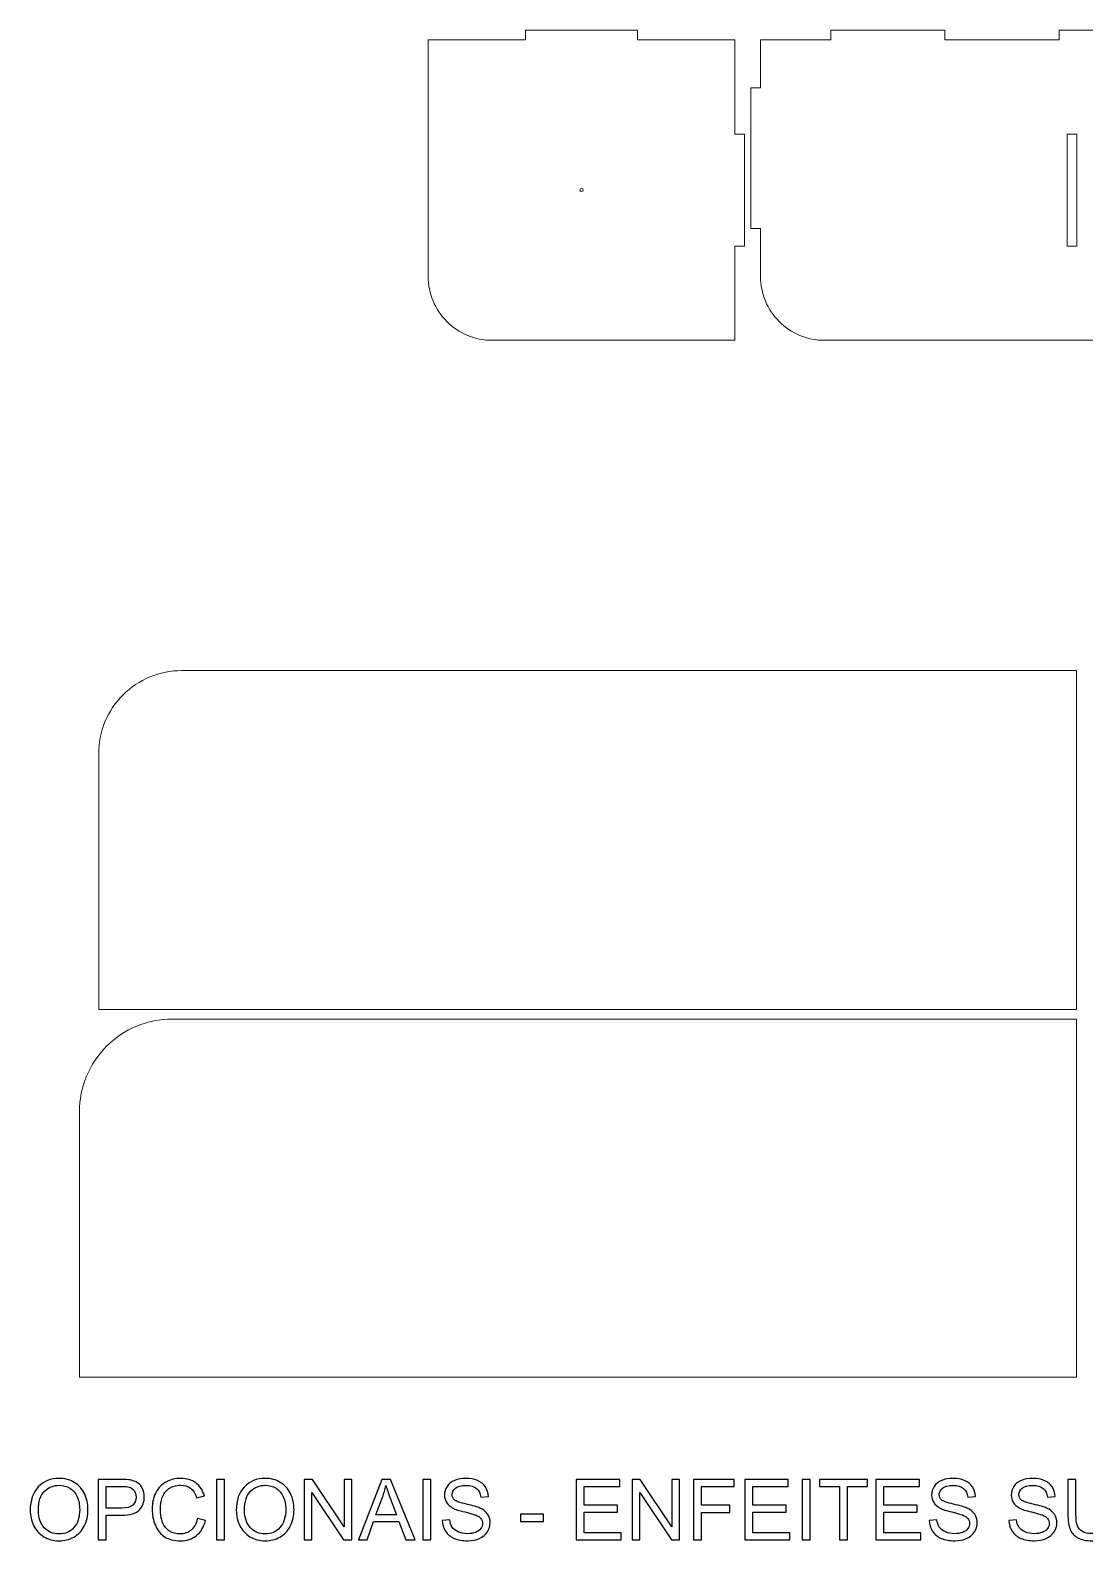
# Model space of a CAD drawing. Header units: centimetres. Extents: x -56 to 56, y -38 to 53.
# Drawn here: x -56.03 to -23.02, y -38.08 to 9.16 of the extents above; entities that cross this region are included whole.
import ezdxf

# ---------------------------------------------------------------- set-up
doc = ezdxf.new("R2010")
doc.units = ezdxf.units.CM
doc.header["$MEASUREMENT"] = 0
doc.layers.add('Camada 1', color=7, linetype='Continuous')

msp = doc.modelspace()

# ---------------------------------------------------------------- linework, layer by layer
at = {"layer": 'Camada 1', "color": 250, "lineweight": 20}
for points, knots in [([(-33.67088, 2.4141), (-33.67088, 2.4141), (-33.67088, 5.9141), (-33.67088, 5.9141), (-33.67088, 5.9141), (-33.67088, 5.9141), (-33.97088, 5.9141), (-33.97088, 5.9141), (-33.97088, 5.9141), (-33.97088, 5.9141), (-33.97088, 8.8641), (-33.97088, 8.8641), (-33.97088, 8.8641), (-33.97088, 8.8641), (-37.02088, 8.8641), (-37.02088, 8.8641), (-37.02088, 8.8641), (-37.02088, 8.8641), (-37.02088, 9.1641), (-37.02088, 9.1641), (-37.02088, 9.1641), (-37.02088, 9.1641), (-40.52088, 9.1641), (-40.52088, 9.1641), (-40.52088, 9.1641), (-40.52088, 9.1641), (-40.52088, 8.8641), (-40.52088, 8.8641), (-40.52088, 8.8641), (-40.52088, 8.8641), (-43.57088, 8.8641), (-43.57088, 8.8641), (-43.57088, 8.8641), (-43.57088, 8.8641), (-43.57088, 1.4641), (-43.57088, 1.4641), (-43.57088, 1.4641), (-43.57088, 0.93367), (-43.36017, 0.42496), (-42.98509, 0.04989), (-42.98509, 0.04989), (-42.61002, -0.32519), (-42.10131, -0.5359), (-41.57088, -0.5359), (-41.57088, -0.5359), (-41.57088, -0.5359), (-33.97088, -0.5359), (-33.97088, -0.5359), (-33.97088, -0.5359), (-33.97088, -0.5359), (-33.97088, 2.4141), (-33.97088, 2.4141), (-33.97088, 2.4141), (-33.97088, 2.4141), (-33.67088, 2.4141), (-33.67088, 2.4141)], [0, 0, 0, 0, 0.06666667, 0.06666667, 0.06666667, 0.06666667, 0.13333333, 0.13333333, 0.13333333, 0.13333333, 0.2, 0.2, 0.2, 0.2, 0.26666667, 0.26666667, 0.26666667, 0.26666667, 0.33333333, 0.33333333, 0.33333333, 0.33333333, 0.4, 0.4, 0.4, 0.4, 0.46666667, 0.46666667, 0.46666667, 0.46666667, 0.53333333, 0.53333333, 0.53333333, 0.53333333, 0.6, 0.6, 0.6, 0.6, 0.66666667, 0.66666667, 0.66666667, 0.66666667, 0.73333333, 0.73333333, 0.73333333, 0.73333333, 0.8, 0.8, 0.8, 0.8, 0.86666667, 0.86666667, 0.86666667, 0.86666667, 1, 1, 1, 1]), ([(-3.77088, 2.4141), (-3.77088, 2.4141), (-3.77088, 5.9141), (-3.77088, 5.9141), (-3.77088, 5.9141), (-3.77088, 5.9141), (-3.47088, 5.9141), (-3.47088, 5.9141), (-3.47088, 5.9141), (-3.47088, 5.9141), (-3.47088, 8.8641), (-3.47088, 8.8641), (-3.47088, 8.8641), (-3.47088, 8.8641), (-5.97088, 8.8641), (-5.97088, 8.8641), (-5.97088, 8.8641), (-5.97088, 8.8641), (-5.97088, 9.1641), (-5.97088, 9.1641), (-5.97088, 9.1641), (-5.97088, 9.1641), (-9.54231, 9.1641), (-9.54231, 9.1641), (-9.54231, 9.1641), (-9.54231, 9.1641), (-9.54231, 8.8641), (-9.54231, 8.8641), (-9.54231, 8.8641), (-9.54231, 8.8641), (-13.11374, 8.8641), (-13.11374, 8.8641), (-13.11374, 8.8641), (-13.11374, 8.8641), (-13.11374, 9.1641), (-13.11374, 9.1641), (-13.11374, 9.1641), (-13.11374, 9.1641), (-16.68517, 9.1641), (-16.68517, 9.1641), (-16.68517, 9.1641), (-16.68517, 9.1641), (-16.68517, 8.8641), (-16.68517, 8.8641), (-16.68517, 8.8641), (-16.68517, 8.8641), (-20.25659, 8.8641), (-20.25659, 8.8641), (-20.25659, 8.8641), (-20.25659, 8.8641), (-20.25659, 9.1641), (-20.25659, 9.1641), (-20.25659, 9.1641), (-20.25659, 9.1641), (-23.82802, 9.1641), (-23.82802, 9.1641), (-23.82802, 9.1641), (-23.82802, 9.1641), (-23.82802, 8.8641), (-23.82802, 8.8641), (-23.82802, 8.8641), (-23.82802, 8.8641), (-27.39945, 8.8641), (-27.39945, 8.8641), (-27.39945, 8.8641), (-27.39945, 8.8641), (-27.39945, 9.1641), (-27.39945, 9.1641), (-27.39945, 9.1641), (-27.39945, 9.1641), (-30.97088, 9.1641), (-30.97088, 9.1641), (-30.97088, 9.1641), (-30.97088, 9.1641), (-30.97088, 8.8641), (-30.97088, 8.8641), (-30.97088, 8.8641), (-30.97088, 8.8641), (-33.17088, 8.8641), (-33.17088, 8.8641), (-33.17088, 8.8641), (-33.17088, 8.8641), (-33.17088, 7.3641), (-33.17088, 7.3641), (-33.17088, 7.3641), (-33.17088, 7.3641), (-33.47088, 7.3641), (-33.47088, 7.3641), (-33.47088, 7.3641), (-33.47088, 7.3641), (-33.47088, 2.9641), (-33.47088, 2.9641), (-33.47088, 2.9641), (-33.47088, 2.9641), (-33.17088, 2.9641), (-33.17088, 2.9641), (-33.17088, 2.9641), (-33.17088, 2.9641), (-33.17088, 1.4641), (-33.17088, 1.4641), (-33.17088, 1.4641), (-33.17088, 0.93367), (-32.96017, 0.42496), (-32.58509, 0.04989), (-32.58509, 0.04989), (-32.21002, -0.32519), (-31.70131, -0.5359), (-31.17088, -0.5359), (-31.17088, -0.5359), (-31.17088, -0.5359), (-3.47088, -0.5359), (-3.47088, -0.5359), (-3.47088, -0.5359), (-3.47088, -0.5359), (-3.47088, 2.4141), (-3.47088, 2.4141), (-3.47088, 2.4141), (-3.47088, 2.4141), (-3.77088, 2.4141), (-3.77088, 2.4141)], [0, 0, 0, 0, 0.03225806, 0.03225806, 0.03225806, 0.03225806, 0.06451613, 0.06451613, 0.06451613, 0.06451613, 0.09677419, 0.09677419, 0.09677419, 0.09677419, 0.12903226, 0.12903226, 0.12903226, 0.12903226, 0.16129032, 0.16129032, 0.16129032, 0.16129032, 0.19354839, 0.19354839, 0.19354839, 0.19354839, 0.22580645, 0.22580645, 0.22580645, 0.22580645, 0.25806452, 0.25806452, 0.25806452, 0.25806452, 0.29032258, 0.29032258, 0.29032258, 0.29032258, 0.32258065, 0.32258065, 0.32258065, 0.32258065, 0.35483871, 0.35483871, 0.35483871, 0.35483871, 0.38709677, 0.38709677, 0.38709677, 0.38709677, 0.41935484, 0.41935484, 0.41935484, 0.41935484, 0.4516129, 0.4516129, 0.4516129, 0.4516129, 0.48387097, 0.48387097, 0.48387097, 0.48387097, 0.51612903, 0.51612903, 0.51612903, 0.51612903, 0.5483871, 0.5483871, 0.5483871, 0.5483871, 0.58064516, 0.58064516, 0.58064516, 0.58064516, 0.61290323, 0.61290323, 0.61290323, 0.61290323, 0.64516129, 0.64516129, 0.64516129, 0.64516129, 0.67741935, 0.67741935, 0.67741935, 0.67741935, 0.70967742, 0.70967742, 0.70967742, 0.70967742, 0.74193548, 0.74193548, 0.74193548, 0.74193548, 0.77419355, 0.77419355, 0.77419355, 0.77419355, 0.80645161, 0.80645161, 0.80645161, 0.80645161, 0.83870968, 0.83870968, 0.83870968, 0.83870968, 0.87096774, 0.87096774, 0.87096774, 0.87096774, 0.90322581, 0.90322581, 0.90322581, 0.90322581, 0.93548387, 0.93548387, 0.93548387, 0.93548387, 1, 1, 1, 1]), ([(-23.27088, 5.9141), (-23.27088, 5.9141), (-23.27088, 2.4141), (-23.27088, 2.4141), (-23.27088, 2.4141), (-23.27088, 2.4141), (-23.57088, 2.4141), (-23.57088, 2.4141), (-23.57088, 2.4141), (-23.57088, 2.4141), (-23.57088, 5.9141), (-23.57088, 5.9141), (-23.57088, 5.9141), (-23.57088, 5.9141), (-23.27088, 5.9141), (-23.27088, 5.9141)], [0, 0, 0, 0, 0.2, 0.2, 0.2, 0.2, 0.4, 0.4, 0.4, 0.4, 0.6, 0.6, 0.6, 0.6, 1, 1, 1, 1]), ([(-38.77088, 4.2141), (-38.74327, 4.2141), (-38.72088, 4.19171), (-38.72088, 4.1641), (-38.72088, 4.1641), (-38.72088, 4.13649), (-38.74327, 4.1141), (-38.77088, 4.1141), (-38.77088, 4.1141), (-38.79849, 4.1141), (-38.82088, 4.13649), (-38.82088, 4.1641), (-38.82088, 4.1641), (-38.82088, 4.19171), (-38.79849, 4.2141), (-38.77088, 4.2141)], [0, 0, 0, 0, 0.2, 0.2, 0.2, 0.2, 0.4, 0.4, 0.4, 0.4, 0.6, 0.6, 0.6, 0.6, 1, 1, 1, 1])]:
    msp.add_open_spline(points, degree=3, knots=knots, dxfattribs=at)
at = {"layer": 'Camada 1', "color": 30, "lineweight": 20}
for points in [[(-23.28288, -10.86523), (-23.28288, -10.86523), (-23.28288, -21.46523), (-23.28288, -21.46523), (-23.28288, -21.46523), (-23.28288, -21.46523), (-53.88288, -21.46523), (-53.88288, -21.46523), (-53.88288, -21.46523), (-53.88288, -21.46523), (-53.88288, -13.46523), (-53.88288, -13.46523), (-53.88288, -13.46523), (-53.88288, -12.77567), (-53.60895, -12.11435), (-53.12136, -11.62675), (-53.12136, -11.62675), (-52.63376, -11.13916), (-51.97244, -10.86523), (-51.28288, -10.86523), (-51.28288, -10.86523), (-51.28288, -10.86523), (-23.28288, -10.86523), (-23.28288, -10.86523)], [(-51.58288, -21.76523), (-51.58288, -21.76523), (-23.28288, -21.76523), (-23.28288, -21.76523), (-23.28288, -21.76523), (-23.28288, -21.76523), (-23.28288, -32.96523), (-23.28288, -32.96523), (-23.28288, -32.96523), (-23.28288, -32.96523), (-54.48288, -32.96523), (-54.48288, -32.96523), (-54.48288, -32.96523), (-54.48288, -32.96523), (-54.48288, -24.66523), (-54.48288, -24.66523), (-54.48288, -24.66523), (-54.48288, -23.8961), (-54.17735, -23.15848), (-53.63349, -22.61462), (-53.63349, -22.61462), (-53.08963, -22.07076), (-52.35201, -21.76523), (-51.58288, -21.76523)]]:
    msp.add_open_spline(points, degree=3, knots=[0, 0, 0, 0, 0.14285714, 0.14285714, 0.14285714, 0.14285714, 0.28571429, 0.28571429, 0.28571429, 0.28571429, 0.42857143, 0.42857143, 0.42857143, 0.42857143, 0.57142857, 0.57142857, 0.57142857, 0.57142857, 0.71428571, 0.71428571, 0.71428571, 0.71428571, 1, 1, 1, 1], dxfattribs=at)
at = {"layer": 'Camada 1', "color": 250}
for points, knots in [([(-56.02574, -37.13356), (-56.02574, -36.82053), (-55.94133, -36.5752), (-55.77294, -36.39802), (-55.77294, -36.39802), (-55.60455, -36.22084), (-55.38736, -36.13247), (-55.12093, -36.13247), (-55.12093, -36.13247), (-54.94639, -36.13247), (-54.78943, -36.17423), (-54.64918, -36.25733), (-54.64918, -36.25733), (-54.50937, -36.34042), (-54.40253, -36.45649), (-54.32911, -36.60554), (-54.32911, -36.60554), (-54.25569, -36.75414), (-54.21876, -36.92297), (-54.21876, -37.11158), (-54.21876, -37.11158), (-54.21876, -37.30283), (-54.25745, -37.47429), (-54.33483, -37.6251), (-54.33483, -37.6251), (-54.41221, -37.77634), (-54.52168, -37.89065), (-54.66325, -37.96803), (-54.66325, -37.96803), (-54.80526, -38.04585), (-54.95826, -38.08454), (-55.12225, -38.08454), (-55.12225, -38.08454), (-55.30031, -38.08454), (-55.45902, -38.04145), (-55.59927, -37.95572), (-55.59927, -37.95572), (-55.73908, -37.86998), (-55.84548, -37.75304), (-55.91758, -37.60443), (-55.91758, -37.60443), (-55.98969, -37.45627), (-56.02574, -37.29931), (-56.02574, -37.13356)], [0, 0, 0, 0, 0.08333333, 0.08333333, 0.08333333, 0.08333333, 0.16666667, 0.16666667, 0.16666667, 0.16666667, 0.25, 0.25, 0.25, 0.25, 0.33333333, 0.33333333, 0.33333333, 0.33333333, 0.41666667, 0.41666667, 0.41666667, 0.41666667, 0.5, 0.5, 0.5, 0.5, 0.58333333, 0.58333333, 0.58333333, 0.58333333, 0.66666667, 0.66666667, 0.66666667, 0.66666667, 0.75, 0.75, 0.75, 0.75, 0.83333333, 0.83333333, 0.83333333, 0.83333333, 1, 1, 1, 1]), ([(-55.76722, -37.13796), (-55.76722, -37.36526), (-55.70611, -37.5442), (-55.58389, -37.67478), (-55.58389, -37.67478), (-55.46166, -37.80535), (-55.30822, -37.87086), (-55.12357, -37.87086), (-55.12357, -37.87086), (-54.93539, -37.87086), (-54.78108, -37.80491), (-54.65929, -37.67302), (-54.65929, -37.67302), (-54.53795, -37.54112), (-54.47727, -37.35383), (-54.47727, -37.11114), (-54.47727, -37.11114), (-54.47727, -36.9577), (-54.50321, -36.8236), (-54.55509, -36.70929), (-54.55509, -36.70929), (-54.60697, -36.59498), (-54.68303, -36.50617), (-54.78283, -36.4433), (-54.78283, -36.4433), (-54.88308, -36.38043), (-54.99519, -36.34878), (-55.11961, -36.34878), (-55.11961, -36.34878), (-55.29635, -36.34878), (-55.44847, -36.40945), (-55.57597, -36.53079), (-55.57597, -36.53079), (-55.70347, -36.65214), (-55.76722, -36.85438), (-55.76722, -37.13796)], [0, 0, 0, 0, 0.1, 0.1, 0.1, 0.1, 0.2, 0.2, 0.2, 0.2, 0.3, 0.3, 0.3, 0.3, 0.4, 0.4, 0.4, 0.4, 0.5, 0.5, 0.5, 0.5, 0.6, 0.6, 0.6, 0.6, 0.7, 0.7, 0.7, 0.7, 0.8, 0.8, 0.8, 0.8, 1, 1, 1, 1]), ([(-53.89737, -38.05288), (-53.89737, -38.05288), (-53.89737, -36.16412), (-53.89737, -36.16412), (-53.89737, -36.16412), (-53.89737, -36.16412), (-53.18425, -36.16412), (-53.18425, -36.16412), (-53.18425, -36.16412), (-53.05895, -36.16412), (-52.9631, -36.17028), (-52.89671, -36.18215), (-52.89671, -36.18215), (-52.80395, -36.19754), (-52.72613, -36.22699), (-52.66326, -36.27008), (-52.66326, -36.27008), (-52.60039, -36.3136), (-52.54983, -36.37428), (-52.51158, -36.4521), (-52.51158, -36.4521), (-52.47333, -36.52992), (-52.45442, -36.61565), (-52.45442, -36.70929), (-52.45442, -36.70929), (-52.45442, -36.86933), (-52.50542, -37.00518), (-52.60786, -37.11598), (-52.60786, -37.11598), (-52.70986, -37.22721), (-52.89496, -37.2826), (-53.16227, -37.2826), (-53.16227, -37.2826), (-53.16227, -37.2826), (-53.64677, -37.2826), (-53.64677, -37.2826), (-53.64677, -37.2826), (-53.64677, -37.2826), (-53.64677, -38.05288), (-53.64677, -38.05288), (-53.64677, -38.05288), (-53.64677, -38.05288), (-53.89737, -38.05288), (-53.89737, -38.05288)], [0, 0, 0, 0, 0.08333333, 0.08333333, 0.08333333, 0.08333333, 0.16666667, 0.16666667, 0.16666667, 0.16666667, 0.25, 0.25, 0.25, 0.25, 0.33333333, 0.33333333, 0.33333333, 0.33333333, 0.41666667, 0.41666667, 0.41666667, 0.41666667, 0.5, 0.5, 0.5, 0.5, 0.58333333, 0.58333333, 0.58333333, 0.58333333, 0.66666667, 0.66666667, 0.66666667, 0.66666667, 0.75, 0.75, 0.75, 0.75, 0.83333333, 0.83333333, 0.83333333, 0.83333333, 1, 1, 1, 1]), ([(-50.79253, -37.39032), (-50.79253, -37.39032), (-50.54192, -37.45363), (-50.54192, -37.45363), (-50.54192, -37.45363), (-50.59424, -37.65895), (-50.68833, -37.81503), (-50.82418, -37.92274), (-50.82418, -37.92274), (-50.96003, -38.03046), (-51.12622, -38.08454), (-51.32275, -38.08454), (-51.32275, -38.08454), (-51.52587, -38.08454), (-51.69118, -38.04321), (-51.81868, -37.96011), (-51.81868, -37.96011), (-51.94618, -37.87746), (-52.0429, -37.75743), (-52.10929, -37.60047), (-52.10929, -37.60047), (-52.17568, -37.44308), (-52.20909, -37.27469), (-52.20909, -37.09443), (-52.20909, -37.09443), (-52.20909, -36.89791), (-52.17172, -36.72644), (-52.09654, -36.58004), (-52.09654, -36.58004), (-52.02136, -36.43363), (-51.91452, -36.3224), (-51.77603, -36.24634), (-51.77603, -36.24634), (-51.63754, -36.17028), (-51.48498, -36.13247), (-51.31879, -36.13247), (-51.31879, -36.13247), (-51.12974, -36.13247), (-50.97102, -36.18039), (-50.84265, -36.27667), (-50.84265, -36.27667), (-50.71383, -36.37296), (-50.62414, -36.50793), (-50.57358, -36.68204), (-50.57358, -36.68204), (-50.57358, -36.68204), (-50.8189, -36.74007), (-50.8189, -36.74007), (-50.8189, -36.74007), (-50.86243, -36.6029), (-50.92618, -36.50266), (-51.00927, -36.44023), (-51.00927, -36.44023), (-51.09237, -36.37735), (-51.19701, -36.34614), (-51.32319, -36.34614), (-51.32319, -36.34614), (-51.46784, -36.34614), (-51.58918, -36.38087), (-51.68634, -36.45034), (-51.68634, -36.45034), (-51.78351, -36.5198), (-51.85209, -36.61345), (-51.89122, -36.7304), (-51.89122, -36.7304), (-51.93079, -36.84779), (-51.95058, -36.96869), (-51.95058, -37.09311), (-51.95058, -37.09311), (-51.95058, -37.25359), (-51.92727, -37.39384), (-51.88067, -37.51342), (-51.88067, -37.51342), (-51.83407, -37.63345), (-51.76152, -37.7227), (-51.66304, -37.78205), (-51.66304, -37.78205), (-51.56456, -37.84141), (-51.45816, -37.87086), (-51.34341, -37.87086), (-51.34341, -37.87086), (-51.2036, -37.87086), (-51.08577, -37.83041), (-50.98905, -37.74996), (-50.98905, -37.74996), (-50.89233, -37.66906), (-50.82682, -37.54948), (-50.79253, -37.39032)], [0, 0, 0, 0, 0.04347826, 0.04347826, 0.04347826, 0.04347826, 0.08695652, 0.08695652, 0.08695652, 0.08695652, 0.13043478, 0.13043478, 0.13043478, 0.13043478, 0.17391304, 0.17391304, 0.17391304, 0.17391304, 0.2173913, 0.2173913, 0.2173913, 0.2173913, 0.26086957, 0.26086957, 0.26086957, 0.26086957, 0.30434783, 0.30434783, 0.30434783, 0.30434783, 0.34782609, 0.34782609, 0.34782609, 0.34782609, 0.39130435, 0.39130435, 0.39130435, 0.39130435, 0.43478261, 0.43478261, 0.43478261, 0.43478261, 0.47826087, 0.47826087, 0.47826087, 0.47826087, 0.52173913, 0.52173913, 0.52173913, 0.52173913, 0.56521739, 0.56521739, 0.56521739, 0.56521739, 0.60869565, 0.60869565, 0.60869565, 0.60869565, 0.65217391, 0.65217391, 0.65217391, 0.65217391, 0.69565217, 0.69565217, 0.69565217, 0.69565217, 0.73913043, 0.73913043, 0.73913043, 0.73913043, 0.7826087, 0.7826087, 0.7826087, 0.7826087, 0.82608696, 0.82608696, 0.82608696, 0.82608696, 0.86956522, 0.86956522, 0.86956522, 0.86956522, 0.91304348, 0.91304348, 0.91304348, 0.91304348, 1, 1, 1, 1]), ([(-50.19063, -38.05288), (-50.19063, -38.05288), (-50.19063, -36.16412), (-50.19063, -36.16412), (-50.19063, -36.16412), (-50.19063, -36.16412), (-49.94003, -36.16412), (-49.94003, -36.16412), (-49.94003, -36.16412), (-49.94003, -36.16412), (-49.94003, -38.05288), (-49.94003, -38.05288), (-49.94003, -38.05288), (-49.94003, -38.05288), (-50.19063, -38.05288), (-50.19063, -38.05288)], [0, 0, 0, 0, 0.2, 0.2, 0.2, 0.2, 0.4, 0.4, 0.4, 0.4, 0.6, 0.6, 0.6, 0.6, 1, 1, 1, 1]), ([(-49.57644, -37.13356), (-49.57644, -36.82053), (-49.49203, -36.5752), (-49.32364, -36.39802), (-49.32364, -36.39802), (-49.15525, -36.22084), (-48.93806, -36.13247), (-48.67163, -36.13247), (-48.67163, -36.13247), (-48.49709, -36.13247), (-48.34013, -36.17423), (-48.19988, -36.25733), (-48.19988, -36.25733), (-48.06007, -36.34042), (-47.95323, -36.45649), (-47.87981, -36.60554), (-47.87981, -36.60554), (-47.80639, -36.75414), (-47.76946, -36.92297), (-47.76946, -37.11158), (-47.76946, -37.11158), (-47.76946, -37.30283), (-47.80815, -37.47429), (-47.88553, -37.6251), (-47.88553, -37.6251), (-47.96291, -37.77634), (-48.07238, -37.89065), (-48.21395, -37.96803), (-48.21395, -37.96803), (-48.35596, -38.04585), (-48.50896, -38.08454), (-48.67295, -38.08454), (-48.67295, -38.08454), (-48.85101, -38.08454), (-49.00972, -38.04145), (-49.14997, -37.95572), (-49.14997, -37.95572), (-49.28978, -37.86998), (-49.39618, -37.75304), (-49.46828, -37.60443), (-49.46828, -37.60443), (-49.54039, -37.45627), (-49.57644, -37.29931), (-49.57644, -37.13356)], [0, 0, 0, 0, 0.08333333, 0.08333333, 0.08333333, 0.08333333, 0.16666667, 0.16666667, 0.16666667, 0.16666667, 0.25, 0.25, 0.25, 0.25, 0.33333333, 0.33333333, 0.33333333, 0.33333333, 0.41666667, 0.41666667, 0.41666667, 0.41666667, 0.5, 0.5, 0.5, 0.5, 0.58333333, 0.58333333, 0.58333333, 0.58333333, 0.66666667, 0.66666667, 0.66666667, 0.66666667, 0.75, 0.75, 0.75, 0.75, 0.83333333, 0.83333333, 0.83333333, 0.83333333, 1, 1, 1, 1]), ([(-49.31792, -37.13796), (-49.31792, -37.36526), (-49.25681, -37.5442), (-49.13459, -37.67478), (-49.13459, -37.67478), (-49.01236, -37.80535), (-48.85892, -37.87086), (-48.67427, -37.87086), (-48.67427, -37.87086), (-48.48609, -37.87086), (-48.33178, -37.80491), (-48.20999, -37.67302), (-48.20999, -37.67302), (-48.08865, -37.54112), (-48.02797, -37.35383), (-48.02797, -37.11114), (-48.02797, -37.11114), (-48.02797, -36.9577), (-48.05391, -36.8236), (-48.10579, -36.70929), (-48.10579, -36.70929), (-48.15767, -36.59498), (-48.23373, -36.50617), (-48.33353, -36.4433), (-48.33353, -36.4433), (-48.43378, -36.38043), (-48.54589, -36.34878), (-48.67031, -36.34878), (-48.67031, -36.34878), (-48.84705, -36.34878), (-48.99917, -36.40945), (-49.12667, -36.53079), (-49.12667, -36.53079), (-49.25417, -36.65214), (-49.31792, -36.85438), (-49.31792, -37.13796)], [0, 0, 0, 0, 0.1, 0.1, 0.1, 0.1, 0.2, 0.2, 0.2, 0.2, 0.3, 0.3, 0.3, 0.3, 0.4, 0.4, 0.4, 0.4, 0.5, 0.5, 0.5, 0.5, 0.6, 0.6, 0.6, 0.6, 0.7, 0.7, 0.7, 0.7, 0.8, 0.8, 0.8, 0.8, 1, 1, 1, 1]), ([(-47.45071, -38.05288), (-47.45071, -38.05288), (-47.45071, -36.16412), (-47.45071, -36.16412), (-47.45071, -36.16412), (-47.45071, -36.16412), (-47.19395, -36.16412), (-47.19395, -36.16412), (-47.19395, -36.16412), (-47.19395, -36.16412), (-46.20297, -37.64664), (-46.20297, -37.64664), (-46.20297, -37.64664), (-46.20297, -37.64664), (-46.20297, -36.16412), (-46.20297, -36.16412), (-46.20297, -36.16412), (-46.20297, -36.16412), (-45.96291, -36.16412), (-45.96291, -36.16412), (-45.96291, -36.16412), (-45.96291, -36.16412), (-45.96291, -38.05288), (-45.96291, -38.05288), (-45.96291, -38.05288), (-45.96291, -38.05288), (-46.21967, -38.05288), (-46.21967, -38.05288), (-46.21967, -38.05288), (-46.21967, -38.05288), (-47.21066, -36.57036), (-47.21066, -36.57036), (-47.21066, -36.57036), (-47.21066, -36.57036), (-47.21066, -38.05288), (-47.21066, -38.05288), (-47.21066, -38.05288), (-47.21066, -38.05288), (-47.45071, -38.05288), (-47.45071, -38.05288)], [0, 0, 0, 0, 0.09090909, 0.09090909, 0.09090909, 0.09090909, 0.18181818, 0.18181818, 0.18181818, 0.18181818, 0.27272727, 0.27272727, 0.27272727, 0.27272727, 0.36363636, 0.36363636, 0.36363636, 0.36363636, 0.45454545, 0.45454545, 0.45454545, 0.45454545, 0.54545455, 0.54545455, 0.54545455, 0.54545455, 0.63636364, 0.63636364, 0.63636364, 0.63636364, 0.72727273, 0.72727273, 0.72727273, 0.72727273, 0.81818182, 0.81818182, 0.81818182, 0.81818182, 1, 1, 1, 1]), ([(-45.75012, -38.05288), (-45.75012, -38.05288), (-45.02557, -36.16412), (-45.02557, -36.16412), (-45.02557, -36.16412), (-45.02557, -36.16412), (-44.75078, -36.16412), (-44.75078, -36.16412), (-44.75078, -36.16412), (-44.75078, -36.16412), (-43.98182, -38.05288), (-43.98182, -38.05288), (-43.98182, -38.05288), (-43.98182, -38.05288), (-44.26628, -38.05288), (-44.26628, -38.05288), (-44.26628, -38.05288), (-44.26628, -38.05288), (-44.48479, -37.48045), (-44.48479, -37.48045), (-44.48479, -37.48045), (-44.48479, -37.48045), (-45.28013, -37.48045), (-45.28013, -37.48045), (-45.28013, -37.48045), (-45.28013, -37.48045), (-45.485, -38.05288), (-45.485, -38.05288), (-45.485, -38.05288), (-45.485, -38.05288), (-45.75012, -38.05288), (-45.75012, -38.05288)], [0, 0, 0, 0, 0.11111111, 0.11111111, 0.11111111, 0.11111111, 0.22222222, 0.22222222, 0.22222222, 0.22222222, 0.33333333, 0.33333333, 0.33333333, 0.33333333, 0.44444444, 0.44444444, 0.44444444, 0.44444444, 0.55555556, 0.55555556, 0.55555556, 0.55555556, 0.66666667, 0.66666667, 0.66666667, 0.66666667, 0.77777778, 0.77777778, 0.77777778, 0.77777778, 1, 1, 1, 1]), ([(-45.2067, -37.27733), (-45.2067, -37.27733), (-44.56305, -37.27733), (-44.56305, -37.27733), (-44.56305, -37.27733), (-44.56305, -37.27733), (-44.76001, -36.7537), (-44.76001, -36.7537), (-44.76001, -36.7537), (-44.81937, -36.59454), (-44.86421, -36.46309), (-44.89543, -36.35933), (-44.89543, -36.35933), (-44.92137, -36.48243), (-44.9561, -36.60334), (-44.99963, -36.72292), (-44.99963, -36.72292), (-44.99963, -36.72292), (-45.2067, -37.27733), (-45.2067, -37.27733)], [0, 0, 0, 0, 0.16666667, 0.16666667, 0.16666667, 0.16666667, 0.33333333, 0.33333333, 0.33333333, 0.33333333, 0.5, 0.5, 0.5, 0.5, 0.66666667, 0.66666667, 0.66666667, 0.66666667, 1, 1, 1, 1]), ([(-43.74133, -38.05288), (-43.74133, -38.05288), (-43.74133, -36.16412), (-43.74133, -36.16412), (-43.74133, -36.16412), (-43.74133, -36.16412), (-43.49073, -36.16412), (-43.49073, -36.16412), (-43.49073, -36.16412), (-43.49073, -36.16412), (-43.49073, -38.05288), (-43.49073, -38.05288), (-43.49073, -38.05288), (-43.49073, -38.05288), (-43.74133, -38.05288), (-43.74133, -38.05288)], [0, 0, 0, 0, 0.2, 0.2, 0.2, 0.2, 0.4, 0.4, 0.4, 0.4, 0.6, 0.6, 0.6, 0.6, 1, 1, 1, 1]), ([(-43.13242, -37.44616), (-43.13242, -37.44616), (-42.89764, -37.42505), (-42.89764, -37.42505), (-42.89764, -37.42505), (-42.88665, -37.52002), (-42.86071, -37.59784), (-42.81982, -37.65895), (-42.81982, -37.65895), (-42.77893, -37.71962), (-42.71562, -37.76886), (-42.62989, -37.80667), (-42.62989, -37.80667), (-42.54416, -37.84404), (-42.44743, -37.86295), (-42.34016, -37.86295), (-42.34016, -37.86295), (-42.24475, -37.86295), (-42.16078, -37.84888), (-42.08779, -37.8203), (-42.08779, -37.8203), (-42.01481, -37.79172), (-41.96073, -37.7526), (-41.92512, -37.70291), (-41.92512, -37.70291), (-41.88951, -37.65323), (-41.87148, -37.59916), (-41.87148, -37.54112), (-41.87148, -37.54112), (-41.87148, -37.48221), (-41.88863, -37.43077), (-41.92292, -37.38636), (-41.92292, -37.38636), (-41.95722, -37.3424), (-42.01393, -37.30547), (-42.09307, -37.27513), (-42.09307, -37.27513), (-42.14363, -37.25579), (-42.25574, -37.22501), (-42.42941, -37.18324), (-42.42941, -37.18324), (-42.60307, -37.14148), (-42.72442, -37.10235), (-42.79388, -37.06541), (-42.79388, -37.06541), (-42.88401, -37.01793), (-42.95084, -36.95902), (-42.9948, -36.88911), (-42.9948, -36.88911), (-43.03921, -36.81921), (-43.06119, -36.74051), (-43.06119, -36.6539), (-43.06119, -36.6539), (-43.06119, -36.55805), (-43.03393, -36.4688), (-42.97985, -36.38615), (-42.97985, -36.38615), (-42.92578, -36.30305), (-42.84708, -36.24018), (-42.74288, -36.1971), (-42.74288, -36.1971), (-42.63912, -36.15401), (-42.52349, -36.13247), (-42.39643, -36.13247), (-42.39643, -36.13247), (-42.25662, -36.13247), (-42.13308, -36.15489), (-42.02624, -36.20017), (-42.02624, -36.20017), (-41.91941, -36.24502), (-41.83719, -36.31141), (-41.7796, -36.39934), (-41.7796, -36.39934), (-41.722, -36.48683), (-41.69123, -36.58619), (-41.68683, -36.69698), (-41.68683, -36.69698), (-41.68683, -36.69698), (-41.92688, -36.71545), (-41.92688, -36.71545), (-41.92688, -36.71545), (-41.93963, -36.5963), (-41.98316, -36.50617), (-42.05746, -36.4455), (-42.05746, -36.4455), (-42.13176, -36.38439), (-42.24167, -36.35405), (-42.38676, -36.35405), (-42.38676, -36.35405), (-42.538, -36.35405), (-42.64836, -36.38175), (-42.71738, -36.43715), (-42.71738, -36.43715), (-42.78641, -36.49254), (-42.82114, -36.55937), (-42.82114, -36.63763), (-42.82114, -36.63763), (-42.82114, -36.70534), (-42.79652, -36.76117), (-42.74772, -36.80514), (-42.74772, -36.80514), (-42.69936, -36.84866), (-42.57405, -36.89395), (-42.37093, -36.93967), (-42.37093, -36.93967), (-42.16781, -36.98584), (-42.02844, -37.02585), (-41.95282, -37.06014), (-41.95282, -37.06014), (-41.84335, -37.1107), (-41.76201, -37.17445), (-41.70969, -37.25227), (-41.70969, -37.25227), (-41.65737, -37.32965), (-41.63143, -37.4189), (-41.63143, -37.52002), (-41.63143, -37.52002), (-41.63143, -37.6207), (-41.66001, -37.71479), (-41.71761, -37.8036), (-41.71761, -37.8036), (-41.7752, -37.89241), (-41.85742, -37.96143), (-41.96513, -38.01067), (-41.96513, -38.01067), (-42.07285, -38.05991), (-42.19375, -38.08454), (-42.32873, -38.08454), (-42.32873, -38.08454), (-42.49931, -38.08454), (-42.6422, -38.05947), (-42.75739, -38.00979), (-42.75739, -38.00979), (-42.87302, -37.96011), (-42.96315, -37.88537), (-43.02866, -37.78513), (-43.02866, -37.78513), (-43.0946, -37.68533), (-43.1289, -37.57234), (-43.13242, -37.44616)], [0, 0, 0, 0, 0.02777778, 0.02777778, 0.02777778, 0.02777778, 0.05555556, 0.05555556, 0.05555556, 0.05555556, 0.08333333, 0.08333333, 0.08333333, 0.08333333, 0.11111111, 0.11111111, 0.11111111, 0.11111111, 0.13888889, 0.13888889, 0.13888889, 0.13888889, 0.16666667, 0.16666667, 0.16666667, 0.16666667, 0.19444444, 0.19444444, 0.19444444, 0.19444444, 0.22222222, 0.22222222, 0.22222222, 0.22222222, 0.25, 0.25, 0.25, 0.25, 0.27777778, 0.27777778, 0.27777778, 0.27777778, 0.30555556, 0.30555556, 0.30555556, 0.30555556, 0.33333333, 0.33333333, 0.33333333, 0.33333333, 0.36111111, 0.36111111, 0.36111111, 0.36111111, 0.38888889, 0.38888889, 0.38888889, 0.38888889, 0.41666667, 0.41666667, 0.41666667, 0.41666667, 0.44444444, 0.44444444, 0.44444444, 0.44444444, 0.47222222, 0.47222222, 0.47222222, 0.47222222, 0.5, 0.5, 0.5, 0.5, 0.52777778, 0.52777778, 0.52777778, 0.52777778, 0.55555556, 0.55555556, 0.55555556, 0.55555556, 0.58333333, 0.58333333, 0.58333333, 0.58333333, 0.61111111, 0.61111111, 0.61111111, 0.61111111, 0.63888889, 0.63888889, 0.63888889, 0.63888889, 0.66666667, 0.66666667, 0.66666667, 0.66666667, 0.69444444, 0.69444444, 0.69444444, 0.69444444, 0.72222222, 0.72222222, 0.72222222, 0.72222222, 0.75, 0.75, 0.75, 0.75, 0.77777778, 0.77777778, 0.77777778, 0.77777778, 0.80555556, 0.80555556, 0.80555556, 0.80555556, 0.83333333, 0.83333333, 0.83333333, 0.83333333, 0.86111111, 0.86111111, 0.86111111, 0.86111111, 0.88888889, 0.88888889, 0.88888889, 0.88888889, 0.91666667, 0.91666667, 0.91666667, 0.91666667, 0.94444444, 0.94444444, 0.94444444, 0.94444444, 1, 1, 1, 1]), ([(-38.94163, -38.05288), (-38.94163, -38.05288), (-38.94163, -36.16412), (-38.94163, -36.16412), (-38.94163, -36.16412), (-38.94163, -36.16412), (-37.57782, -36.16412), (-37.57782, -36.16412), (-37.57782, -36.16412), (-37.57782, -36.16412), (-37.57782, -36.38571), (-37.57782, -36.38571), (-37.57782, -36.38571), (-37.57782, -36.38571), (-38.69103, -36.38571), (-38.69103, -36.38571), (-38.69103, -36.38571), (-38.69103, -36.38571), (-38.69103, -36.96605), (-38.69103, -36.96605), (-38.69103, -36.96605), (-38.69103, -36.96605), (-37.64905, -36.96605), (-37.64905, -36.96605), (-37.64905, -36.96605), (-37.64905, -36.96605), (-37.64905, -37.18764), (-37.64905, -37.18764), (-37.64905, -37.18764), (-37.64905, -37.18764), (-38.69103, -37.18764), (-38.69103, -37.18764), (-38.69103, -37.18764), (-38.69103, -37.18764), (-38.69103, -37.83129), (-38.69103, -37.83129), (-38.69103, -37.83129), (-38.69103, -37.83129), (-37.53298, -37.83129), (-37.53298, -37.83129), (-37.53298, -37.83129), (-37.53298, -37.83129), (-37.53298, -38.05288), (-37.53298, -38.05288), (-37.53298, -38.05288), (-37.53298, -38.05288), (-38.94163, -38.05288), (-38.94163, -38.05288)], [0, 0, 0, 0, 0.07692308, 0.07692308, 0.07692308, 0.07692308, 0.15384615, 0.15384615, 0.15384615, 0.15384615, 0.23076923, 0.23076923, 0.23076923, 0.23076923, 0.30769231, 0.30769231, 0.30769231, 0.30769231, 0.38461538, 0.38461538, 0.38461538, 0.38461538, 0.46153846, 0.46153846, 0.46153846, 0.46153846, 0.53846154, 0.53846154, 0.53846154, 0.53846154, 0.61538462, 0.61538462, 0.61538462, 0.61538462, 0.69230769, 0.69230769, 0.69230769, 0.69230769, 0.76923077, 0.76923077, 0.76923077, 0.76923077, 0.84615385, 0.84615385, 0.84615385, 0.84615385, 1, 1, 1, 1]), ([(-37.19005, -38.05288), (-37.19005, -38.05288), (-37.19005, -36.16412), (-37.19005, -36.16412), (-37.19005, -36.16412), (-37.19005, -36.16412), (-36.93329, -36.16412), (-36.93329, -36.16412), (-36.93329, -36.16412), (-36.93329, -36.16412), (-35.94231, -37.64664), (-35.94231, -37.64664), (-35.94231, -37.64664), (-35.94231, -37.64664), (-35.94231, -36.16412), (-35.94231, -36.16412), (-35.94231, -36.16412), (-35.94231, -36.16412), (-35.70225, -36.16412), (-35.70225, -36.16412), (-35.70225, -36.16412), (-35.70225, -36.16412), (-35.70225, -38.05288), (-35.70225, -38.05288), (-35.70225, -38.05288), (-35.70225, -38.05288), (-35.95901, -38.05288), (-35.95901, -38.05288), (-35.95901, -38.05288), (-35.95901, -38.05288), (-36.95, -36.57036), (-36.95, -36.57036), (-36.95, -36.57036), (-36.95, -36.57036), (-36.95, -38.05288), (-36.95, -38.05288), (-36.95, -38.05288), (-36.95, -38.05288), (-37.19005, -38.05288), (-37.19005, -38.05288)], [0, 0, 0, 0, 0.09090909, 0.09090909, 0.09090909, 0.09090909, 0.18181818, 0.18181818, 0.18181818, 0.18181818, 0.27272727, 0.27272727, 0.27272727, 0.27272727, 0.36363636, 0.36363636, 0.36363636, 0.36363636, 0.45454545, 0.45454545, 0.45454545, 0.45454545, 0.54545455, 0.54545455, 0.54545455, 0.54545455, 0.63636364, 0.63636364, 0.63636364, 0.63636364, 0.72727273, 0.72727273, 0.72727273, 0.72727273, 0.81818182, 0.81818182, 0.81818182, 0.81818182, 1, 1, 1, 1]), ([(-35.26919, -38.05288), (-35.26919, -38.05288), (-35.26919, -36.16412), (-35.26919, -36.16412), (-35.26919, -36.16412), (-35.26919, -36.16412), (-33.99507, -36.16412), (-33.99507, -36.16412), (-33.99507, -36.16412), (-33.99507, -36.16412), (-33.99507, -36.38571), (-33.99507, -36.38571), (-33.99507, -36.38571), (-33.99507, -36.38571), (-35.01859, -36.38571), (-35.01859, -36.38571), (-35.01859, -36.38571), (-35.01859, -36.38571), (-35.01859, -36.97397), (-35.01859, -36.97397), (-35.01859, -36.97397), (-35.01859, -36.97397), (-34.13224, -36.97397), (-34.13224, -36.97397), (-34.13224, -36.97397), (-34.13224, -36.97397), (-34.13224, -37.19555), (-34.13224, -37.19555), (-34.13224, -37.19555), (-34.13224, -37.19555), (-35.01859, -37.19555), (-35.01859, -37.19555), (-35.01859, -37.19555), (-35.01859, -37.19555), (-35.01859, -38.05288), (-35.01859, -38.05288), (-35.01859, -38.05288), (-35.01859, -38.05288), (-35.26919, -38.05288), (-35.26919, -38.05288)], [0, 0, 0, 0, 0.09090909, 0.09090909, 0.09090909, 0.09090909, 0.18181818, 0.18181818, 0.18181818, 0.18181818, 0.27272727, 0.27272727, 0.27272727, 0.27272727, 0.36363636, 0.36363636, 0.36363636, 0.36363636, 0.45454545, 0.45454545, 0.45454545, 0.45454545, 0.54545455, 0.54545455, 0.54545455, 0.54545455, 0.63636364, 0.63636364, 0.63636364, 0.63636364, 0.72727273, 0.72727273, 0.72727273, 0.72727273, 0.81818182, 0.81818182, 0.81818182, 0.81818182, 1, 1, 1, 1]), ([(-33.66576, -38.05288), (-33.66576, -38.05288), (-33.66576, -36.16412), (-33.66576, -36.16412), (-33.66576, -36.16412), (-33.66576, -36.16412), (-32.30195, -36.16412), (-32.30195, -36.16412), (-32.30195, -36.16412), (-32.30195, -36.16412), (-32.30195, -36.38571), (-32.30195, -36.38571), (-32.30195, -36.38571), (-32.30195, -36.38571), (-33.41516, -36.38571), (-33.41516, -36.38571), (-33.41516, -36.38571), (-33.41516, -36.38571), (-33.41516, -36.96605), (-33.41516, -36.96605), (-33.41516, -36.96605), (-33.41516, -36.96605), (-32.37318, -36.96605), (-32.37318, -36.96605), (-32.37318, -36.96605), (-32.37318, -36.96605), (-32.37318, -37.18764), (-32.37318, -37.18764), (-32.37318, -37.18764), (-32.37318, -37.18764), (-33.41516, -37.18764), (-33.41516, -37.18764), (-33.41516, -37.18764), (-33.41516, -37.18764), (-33.41516, -37.83129), (-33.41516, -37.83129), (-33.41516, -37.83129), (-33.41516, -37.83129), (-32.25711, -37.83129), (-32.25711, -37.83129), (-32.25711, -37.83129), (-32.25711, -37.83129), (-32.25711, -38.05288), (-32.25711, -38.05288), (-32.25711, -38.05288), (-32.25711, -38.05288), (-33.66576, -38.05288), (-33.66576, -38.05288)], [0, 0, 0, 0, 0.07692308, 0.07692308, 0.07692308, 0.07692308, 0.15384615, 0.15384615, 0.15384615, 0.15384615, 0.23076923, 0.23076923, 0.23076923, 0.23076923, 0.30769231, 0.30769231, 0.30769231, 0.30769231, 0.38461538, 0.38461538, 0.38461538, 0.38461538, 0.46153846, 0.46153846, 0.46153846, 0.46153846, 0.53846154, 0.53846154, 0.53846154, 0.53846154, 0.61538462, 0.61538462, 0.61538462, 0.61538462, 0.69230769, 0.69230769, 0.69230769, 0.69230769, 0.76923077, 0.76923077, 0.76923077, 0.76923077, 0.84615385, 0.84615385, 0.84615385, 0.84615385, 1, 1, 1, 1]), ([(-31.86933, -38.05288), (-31.86933, -38.05288), (-31.86933, -36.16412), (-31.86933, -36.16412), (-31.86933, -36.16412), (-31.86933, -36.16412), (-31.61873, -36.16412), (-31.61873, -36.16412), (-31.61873, -36.16412), (-31.61873, -36.16412), (-31.61873, -38.05288), (-31.61873, -38.05288), (-31.61873, -38.05288), (-31.61873, -38.05288), (-31.86933, -38.05288), (-31.86933, -38.05288)], [0, 0, 0, 0, 0.2, 0.2, 0.2, 0.2, 0.4, 0.4, 0.4, 0.4, 0.6, 0.6, 0.6, 0.6, 1, 1, 1, 1]), ([(-30.69854, -38.05288), (-30.69854, -38.05288), (-30.69854, -36.38571), (-30.69854, -36.38571), (-30.69854, -36.38571), (-30.69854, -36.38571), (-31.32109, -36.38571), (-31.32109, -36.38571), (-31.32109, -36.38571), (-31.32109, -36.38571), (-31.32109, -36.16412), (-31.32109, -36.16412), (-31.32109, -36.16412), (-31.32109, -36.16412), (-29.82538, -36.16412), (-29.82538, -36.16412), (-29.82538, -36.16412), (-29.82538, -36.16412), (-29.82538, -36.38571), (-29.82538, -36.38571), (-29.82538, -36.38571), (-29.82538, -36.38571), (-30.44793, -36.38571), (-30.44793, -36.38571), (-30.44793, -36.38571), (-30.44793, -36.38571), (-30.44793, -38.05288), (-30.44793, -38.05288), (-30.44793, -38.05288), (-30.44793, -38.05288), (-30.69854, -38.05288), (-30.69854, -38.05288)], [0, 0, 0, 0, 0.11111111, 0.11111111, 0.11111111, 0.11111111, 0.22222222, 0.22222222, 0.22222222, 0.22222222, 0.33333333, 0.33333333, 0.33333333, 0.33333333, 0.44444444, 0.44444444, 0.44444444, 0.44444444, 0.55555556, 0.55555556, 0.55555556, 0.55555556, 0.66666667, 0.66666667, 0.66666667, 0.66666667, 0.77777778, 0.77777778, 0.77777778, 0.77777778, 1, 1, 1, 1]), ([(-29.56202, -38.05288), (-29.56202, -38.05288), (-29.56202, -36.16412), (-29.56202, -36.16412), (-29.56202, -36.16412), (-29.56202, -36.16412), (-28.19821, -36.16412), (-28.19821, -36.16412), (-28.19821, -36.16412), (-28.19821, -36.16412), (-28.19821, -36.38571), (-28.19821, -36.38571), (-28.19821, -36.38571), (-28.19821, -36.38571), (-29.31142, -36.38571), (-29.31142, -36.38571), (-29.31142, -36.38571), (-29.31142, -36.38571), (-29.31142, -36.96605), (-29.31142, -36.96605), (-29.31142, -36.96605), (-29.31142, -36.96605), (-28.26944, -36.96605), (-28.26944, -36.96605), (-28.26944, -36.96605), (-28.26944, -36.96605), (-28.26944, -37.18764), (-28.26944, -37.18764), (-28.26944, -37.18764), (-28.26944, -37.18764), (-29.31142, -37.18764), (-29.31142, -37.18764), (-29.31142, -37.18764), (-29.31142, -37.18764), (-29.31142, -37.83129), (-29.31142, -37.83129), (-29.31142, -37.83129), (-29.31142, -37.83129), (-28.15337, -37.83129), (-28.15337, -37.83129), (-28.15337, -37.83129), (-28.15337, -37.83129), (-28.15337, -38.05288), (-28.15337, -38.05288), (-28.15337, -38.05288), (-28.15337, -38.05288), (-29.56202, -38.05288), (-29.56202, -38.05288)], [0, 0, 0, 0, 0.07692308, 0.07692308, 0.07692308, 0.07692308, 0.15384615, 0.15384615, 0.15384615, 0.15384615, 0.23076923, 0.23076923, 0.23076923, 0.23076923, 0.30769231, 0.30769231, 0.30769231, 0.30769231, 0.38461538, 0.38461538, 0.38461538, 0.38461538, 0.46153846, 0.46153846, 0.46153846, 0.46153846, 0.53846154, 0.53846154, 0.53846154, 0.53846154, 0.61538462, 0.61538462, 0.61538462, 0.61538462, 0.69230769, 0.69230769, 0.69230769, 0.69230769, 0.76923077, 0.76923077, 0.76923077, 0.76923077, 0.84615385, 0.84615385, 0.84615385, 0.84615385, 1, 1, 1, 1]), ([(-27.88958, -37.44616), (-27.88958, -37.44616), (-27.6548, -37.42505), (-27.6548, -37.42505), (-27.6548, -37.42505), (-27.64381, -37.52002), (-27.61787, -37.59784), (-27.57698, -37.65895), (-27.57698, -37.65895), (-27.53609, -37.71962), (-27.47278, -37.76886), (-27.38705, -37.80667), (-27.38705, -37.80667), (-27.30132, -37.84404), (-27.20459, -37.86295), (-27.09732, -37.86295), (-27.09732, -37.86295), (-27.00191, -37.86295), (-26.91794, -37.84888), (-26.84495, -37.8203), (-26.84495, -37.8203), (-26.77197, -37.79172), (-26.71789, -37.7526), (-26.68228, -37.70291), (-26.68228, -37.70291), (-26.64667, -37.65323), (-26.62864, -37.59916), (-26.62864, -37.54112), (-26.62864, -37.54112), (-26.62864, -37.48221), (-26.64579, -37.43077), (-26.68008, -37.38636), (-26.68008, -37.38636), (-26.71438, -37.3424), (-26.77109, -37.30547), (-26.85023, -37.27513), (-26.85023, -37.27513), (-26.90079, -37.25579), (-27.0129, -37.22501), (-27.18657, -37.18324), (-27.18657, -37.18324), (-27.36023, -37.14148), (-27.48158, -37.10235), (-27.55104, -37.06541), (-27.55104, -37.06541), (-27.64117, -37.01793), (-27.708, -36.95902), (-27.75196, -36.88911), (-27.75196, -36.88911), (-27.79637, -36.81921), (-27.81835, -36.74051), (-27.81835, -36.6539), (-27.81835, -36.6539), (-27.81835, -36.55805), (-27.79109, -36.4688), (-27.73701, -36.38615), (-27.73701, -36.38615), (-27.68294, -36.30305), (-27.60424, -36.24018), (-27.50004, -36.1971), (-27.50004, -36.1971), (-27.39628, -36.15401), (-27.28065, -36.13247), (-27.15359, -36.13247), (-27.15359, -36.13247), (-27.01378, -36.13247), (-26.89024, -36.15489), (-26.7834, -36.20017), (-26.7834, -36.20017), (-26.67657, -36.24502), (-26.59435, -36.31141), (-26.53676, -36.39934), (-26.53676, -36.39934), (-26.47916, -36.48683), (-26.44839, -36.58619), (-26.44399, -36.69698), (-26.44399, -36.69698), (-26.44399, -36.69698), (-26.68404, -36.71545), (-26.68404, -36.71545), (-26.68404, -36.71545), (-26.69679, -36.5963), (-26.74032, -36.50617), (-26.81462, -36.4455), (-26.81462, -36.4455), (-26.88892, -36.38439), (-26.99883, -36.35405), (-27.14392, -36.35405), (-27.14392, -36.35405), (-27.29516, -36.35405), (-27.40552, -36.38175), (-27.47454, -36.43715), (-27.47454, -36.43715), (-27.54357, -36.49254), (-27.5783, -36.55937), (-27.5783, -36.63763), (-27.5783, -36.63763), (-27.5783, -36.70534), (-27.55368, -36.76117), (-27.50488, -36.80514), (-27.50488, -36.80514), (-27.45652, -36.84866), (-27.33121, -36.89395), (-27.12809, -36.93967), (-27.12809, -36.93967), (-26.92497, -36.98584), (-26.7856, -37.02585), (-26.70998, -37.06014), (-26.70998, -37.06014), (-26.60051, -37.1107), (-26.51917, -37.17445), (-26.46685, -37.25227), (-26.46685, -37.25227), (-26.41453, -37.32965), (-26.38859, -37.4189), (-26.38859, -37.52002), (-26.38859, -37.52002), (-26.38859, -37.6207), (-26.41717, -37.71479), (-26.47477, -37.8036), (-26.47477, -37.8036), (-26.53236, -37.89241), (-26.61458, -37.96143), (-26.72229, -38.01067), (-26.72229, -38.01067), (-26.83001, -38.05991), (-26.95091, -38.08454), (-27.08589, -38.08454), (-27.08589, -38.08454), (-27.25647, -38.08454), (-27.39936, -38.05947), (-27.51455, -38.00979), (-27.51455, -38.00979), (-27.63018, -37.96011), (-27.72031, -37.88537), (-27.78582, -37.78513), (-27.78582, -37.78513), (-27.85176, -37.68533), (-27.88606, -37.57234), (-27.88958, -37.44616)], [0, 0, 0, 0, 0.02777778, 0.02777778, 0.02777778, 0.02777778, 0.05555556, 0.05555556, 0.05555556, 0.05555556, 0.08333333, 0.08333333, 0.08333333, 0.08333333, 0.11111111, 0.11111111, 0.11111111, 0.11111111, 0.13888889, 0.13888889, 0.13888889, 0.13888889, 0.16666667, 0.16666667, 0.16666667, 0.16666667, 0.19444444, 0.19444444, 0.19444444, 0.19444444, 0.22222222, 0.22222222, 0.22222222, 0.22222222, 0.25, 0.25, 0.25, 0.25, 0.27777778, 0.27777778, 0.27777778, 0.27777778, 0.30555556, 0.30555556, 0.30555556, 0.30555556, 0.33333333, 0.33333333, 0.33333333, 0.33333333, 0.36111111, 0.36111111, 0.36111111, 0.36111111, 0.38888889, 0.38888889, 0.38888889, 0.38888889, 0.41666667, 0.41666667, 0.41666667, 0.41666667, 0.44444444, 0.44444444, 0.44444444, 0.44444444, 0.47222222, 0.47222222, 0.47222222, 0.47222222, 0.5, 0.5, 0.5, 0.5, 0.52777778, 0.52777778, 0.52777778, 0.52777778, 0.55555556, 0.55555556, 0.55555556, 0.55555556, 0.58333333, 0.58333333, 0.58333333, 0.58333333, 0.61111111, 0.61111111, 0.61111111, 0.61111111, 0.63888889, 0.63888889, 0.63888889, 0.63888889, 0.66666667, 0.66666667, 0.66666667, 0.66666667, 0.69444444, 0.69444444, 0.69444444, 0.69444444, 0.72222222, 0.72222222, 0.72222222, 0.72222222, 0.75, 0.75, 0.75, 0.75, 0.77777778, 0.77777778, 0.77777778, 0.77777778, 0.80555556, 0.80555556, 0.80555556, 0.80555556, 0.83333333, 0.83333333, 0.83333333, 0.83333333, 0.86111111, 0.86111111, 0.86111111, 0.86111111, 0.88888889, 0.88888889, 0.88888889, 0.88888889, 0.91666667, 0.91666667, 0.91666667, 0.91666667, 0.94444444, 0.94444444, 0.94444444, 0.94444444, 1, 1, 1, 1]), ([(-25.39718, -37.44616), (-25.39718, -37.44616), (-25.1624, -37.42505), (-25.1624, -37.42505), (-25.1624, -37.42505), (-25.15141, -37.52002), (-25.12547, -37.59784), (-25.08458, -37.65895), (-25.08458, -37.65895), (-25.04369, -37.71962), (-24.98038, -37.76886), (-24.89465, -37.80667), (-24.89465, -37.80667), (-24.80892, -37.84404), (-24.71219, -37.86295), (-24.60492, -37.86295), (-24.60492, -37.86295), (-24.50951, -37.86295), (-24.42554, -37.84888), (-24.35255, -37.8203), (-24.35255, -37.8203), (-24.27957, -37.79172), (-24.22549, -37.7526), (-24.18988, -37.70291), (-24.18988, -37.70291), (-24.15427, -37.65323), (-24.13624, -37.59916), (-24.13624, -37.54112), (-24.13624, -37.54112), (-24.13624, -37.48221), (-24.15339, -37.43077), (-24.18768, -37.38636), (-24.18768, -37.38636), (-24.22198, -37.3424), (-24.27869, -37.30547), (-24.35783, -37.27513), (-24.35783, -37.27513), (-24.40839, -37.25579), (-24.5205, -37.22501), (-24.69417, -37.18324), (-24.69417, -37.18324), (-24.86783, -37.14148), (-24.98918, -37.10235), (-25.05864, -37.06541), (-25.05864, -37.06541), (-25.14877, -37.01793), (-25.2156, -36.95902), (-25.25956, -36.88911), (-25.25956, -36.88911), (-25.30397, -36.81921), (-25.32595, -36.74051), (-25.32595, -36.6539), (-25.32595, -36.6539), (-25.32595, -36.55805), (-25.29869, -36.4688), (-25.24461, -36.38615), (-25.24461, -36.38615), (-25.19054, -36.30305), (-25.11184, -36.24018), (-25.00764, -36.1971), (-25.00764, -36.1971), (-24.90388, -36.15401), (-24.78825, -36.13247), (-24.66119, -36.13247), (-24.66119, -36.13247), (-24.52138, -36.13247), (-24.39784, -36.15489), (-24.291, -36.20017), (-24.291, -36.20017), (-24.18417, -36.24502), (-24.10195, -36.31141), (-24.04436, -36.39934), (-24.04436, -36.39934), (-23.98676, -36.48683), (-23.95599, -36.58619), (-23.95159, -36.69698), (-23.95159, -36.69698), (-23.95159, -36.69698), (-24.19164, -36.71545), (-24.19164, -36.71545), (-24.19164, -36.71545), (-24.20439, -36.5963), (-24.24792, -36.50617), (-24.32222, -36.4455), (-24.32222, -36.4455), (-24.39652, -36.38439), (-24.50643, -36.35405), (-24.65152, -36.35405), (-24.65152, -36.35405), (-24.80276, -36.35405), (-24.91312, -36.38175), (-24.98214, -36.43715), (-24.98214, -36.43715), (-25.05117, -36.49254), (-25.0859, -36.55937), (-25.0859, -36.63763), (-25.0859, -36.63763), (-25.0859, -36.70534), (-25.06128, -36.76117), (-25.01248, -36.80514), (-25.01248, -36.80514), (-24.96412, -36.84866), (-24.83881, -36.89395), (-24.63569, -36.93967), (-24.63569, -36.93967), (-24.43257, -36.98584), (-24.2932, -37.02585), (-24.21758, -37.06014), (-24.21758, -37.06014), (-24.10811, -37.1107), (-24.02677, -37.17445), (-23.97445, -37.25227), (-23.97445, -37.25227), (-23.92213, -37.32965), (-23.89619, -37.4189), (-23.89619, -37.52002), (-23.89619, -37.52002), (-23.89619, -37.6207), (-23.92477, -37.71479), (-23.98237, -37.8036), (-23.98237, -37.8036), (-24.03996, -37.89241), (-24.12218, -37.96143), (-24.22989, -38.01067), (-24.22989, -38.01067), (-24.33761, -38.05991), (-24.45851, -38.08454), (-24.59349, -38.08454), (-24.59349, -38.08454), (-24.76407, -38.08454), (-24.90696, -38.05947), (-25.02215, -38.00979), (-25.02215, -38.00979), (-25.13778, -37.96011), (-25.22791, -37.88537), (-25.29342, -37.78513), (-25.29342, -37.78513), (-25.35936, -37.68533), (-25.39366, -37.57234), (-25.39718, -37.44616)], [0, 0, 0, 0, 0.02777778, 0.02777778, 0.02777778, 0.02777778, 0.05555556, 0.05555556, 0.05555556, 0.05555556, 0.08333333, 0.08333333, 0.08333333, 0.08333333, 0.11111111, 0.11111111, 0.11111111, 0.11111111, 0.13888889, 0.13888889, 0.13888889, 0.13888889, 0.16666667, 0.16666667, 0.16666667, 0.16666667, 0.19444444, 0.19444444, 0.19444444, 0.19444444, 0.22222222, 0.22222222, 0.22222222, 0.22222222, 0.25, 0.25, 0.25, 0.25, 0.27777778, 0.27777778, 0.27777778, 0.27777778, 0.30555556, 0.30555556, 0.30555556, 0.30555556, 0.33333333, 0.33333333, 0.33333333, 0.33333333, 0.36111111, 0.36111111, 0.36111111, 0.36111111, 0.38888889, 0.38888889, 0.38888889, 0.38888889, 0.41666667, 0.41666667, 0.41666667, 0.41666667, 0.44444444, 0.44444444, 0.44444444, 0.44444444, 0.47222222, 0.47222222, 0.47222222, 0.47222222, 0.5, 0.5, 0.5, 0.5, 0.52777778, 0.52777778, 0.52777778, 0.52777778, 0.55555556, 0.55555556, 0.55555556, 0.55555556, 0.58333333, 0.58333333, 0.58333333, 0.58333333, 0.61111111, 0.61111111, 0.61111111, 0.61111111, 0.63888889, 0.63888889, 0.63888889, 0.63888889, 0.66666667, 0.66666667, 0.66666667, 0.66666667, 0.69444444, 0.69444444, 0.69444444, 0.69444444, 0.72222222, 0.72222222, 0.72222222, 0.72222222, 0.75, 0.75, 0.75, 0.75, 0.77777778, 0.77777778, 0.77777778, 0.77777778, 0.80555556, 0.80555556, 0.80555556, 0.80555556, 0.83333333, 0.83333333, 0.83333333, 0.83333333, 0.86111111, 0.86111111, 0.86111111, 0.86111111, 0.88888889, 0.88888889, 0.88888889, 0.88888889, 0.91666667, 0.91666667, 0.91666667, 0.91666667, 0.94444444, 0.94444444, 0.94444444, 0.94444444, 1, 1, 1, 1]), ([(-22.31871, -36.16412), (-22.31871, -36.16412), (-22.06811, -36.16412), (-22.06811, -36.16412), (-22.06811, -36.16412), (-22.06811, -36.16412), (-22.06811, -37.25491), (-22.06811, -37.25491), (-22.06811, -37.25491), (-22.06811, -37.44484), (-22.08965, -37.59564), (-22.1323, -37.70731), (-22.1323, -37.70731), (-22.17538, -37.81854), (-22.25276, -37.90955), (-22.36443, -37.97946), (-22.36443, -37.97946), (-22.47655, -38.04936), (-22.62295, -38.08454), (-22.80497, -38.08454), (-22.80497, -38.08454), (-22.98127, -38.08454), (-23.12592, -38.0542), (-23.23803, -37.99309), (-23.23803, -37.99309), (-23.35058, -37.93197), (-23.4306, -37.84404), (-23.47852, -37.72841), (-23.47852, -37.72841), (-23.52644, -37.61279), (-23.55062, -37.45495), (-23.55062, -37.25491), (-23.55062, -37.25491), (-23.55062, -37.25491), (-23.55062, -36.16412), (-23.55062, -36.16412), (-23.55062, -36.16412), (-23.55062, -36.16412), (-23.30002, -36.16412), (-23.30002, -36.16412), (-23.30002, -36.16412), (-23.30002, -36.16412), (-23.30002, -37.25447), (-23.30002, -37.25447), (-23.30002, -37.25447), (-23.30002, -37.41846), (-23.28463, -37.5398), (-23.2543, -37.61718), (-23.2543, -37.61718), (-23.22396, -37.695), (-23.17208, -37.75523), (-23.09778, -37.797), (-23.09778, -37.797), (-23.02392, -37.83921), (-22.93335, -37.86031), (-22.82651, -37.86031), (-22.82651, -37.86031), (-22.64362, -37.86031), (-22.51304, -37.81854), (-22.43522, -37.73545), (-22.43522, -37.73545), (-22.3574, -37.65191), (-22.31871, -37.49188), (-22.31871, -37.25447), (-22.31871, -37.25447), (-22.31871, -37.25447), (-22.31871, -36.16412), (-22.31871, -36.16412)], [0, 0, 0, 0, 0.05555556, 0.05555556, 0.05555556, 0.05555556, 0.11111111, 0.11111111, 0.11111111, 0.11111111, 0.16666667, 0.16666667, 0.16666667, 0.16666667, 0.22222222, 0.22222222, 0.22222222, 0.22222222, 0.27777778, 0.27777778, 0.27777778, 0.27777778, 0.33333333, 0.33333333, 0.33333333, 0.33333333, 0.38888889, 0.38888889, 0.38888889, 0.38888889, 0.44444444, 0.44444444, 0.44444444, 0.44444444, 0.5, 0.5, 0.5, 0.5, 0.55555556, 0.55555556, 0.55555556, 0.55555556, 0.61111111, 0.61111111, 0.61111111, 0.61111111, 0.66666667, 0.66666667, 0.66666667, 0.66666667, 0.72222222, 0.72222222, 0.72222222, 0.72222222, 0.77777778, 0.77777778, 0.77777778, 0.77777778, 0.83333333, 0.83333333, 0.83333333, 0.83333333, 0.88888889, 0.88888889, 0.88888889, 0.88888889, 1, 1, 1, 1]), ([(-53.64677, -37.06102), (-53.64677, -37.06102), (-53.15875, -37.06102), (-53.15875, -37.06102), (-53.15875, -37.06102), (-52.99696, -37.06102), (-52.88265, -37.03112), (-52.8145, -36.97089), (-52.8145, -36.97089), (-52.74679, -36.91066), (-52.71294, -36.82624), (-52.71294, -36.71677), (-52.71294, -36.71677), (-52.71294, -36.63807), (-52.73272, -36.57036), (-52.77273, -36.51409), (-52.77273, -36.51409), (-52.81274, -36.45781), (-52.8655, -36.42044), (-52.93057, -36.40242), (-52.93057, -36.40242), (-52.97277, -36.39142), (-53.05059, -36.38571), (-53.16359, -36.38571), (-53.16359, -36.38571), (-53.16359, -36.38571), (-53.64677, -36.38571), (-53.64677, -36.38571), (-53.64677, -36.38571), (-53.64677, -36.38571), (-53.64677, -37.06102), (-53.64677, -37.06102)], [0, 0, 0, 0, 0.11111111, 0.11111111, 0.11111111, 0.11111111, 0.22222222, 0.22222222, 0.22222222, 0.22222222, 0.33333333, 0.33333333, 0.33333333, 0.33333333, 0.44444444, 0.44444444, 0.44444444, 0.44444444, 0.55555556, 0.55555556, 0.55555556, 0.55555556, 0.66666667, 0.66666667, 0.66666667, 0.66666667, 0.77777778, 0.77777778, 0.77777778, 0.77777778, 1, 1, 1, 1]), ([(-40.67958, -37.48573), (-40.67958, -37.48573), (-40.67958, -37.25359), (-40.67958, -37.25359), (-40.67958, -37.25359), (-40.67958, -37.25359), (-39.96207, -37.25359), (-39.96207, -37.25359), (-39.96207, -37.25359), (-39.96207, -37.25359), (-39.96207, -37.48573), (-39.96207, -37.48573), (-39.96207, -37.48573), (-39.96207, -37.48573), (-40.67958, -37.48573), (-40.67958, -37.48573)], [0, 0, 0, 0, 0.2, 0.2, 0.2, 0.2, 0.4, 0.4, 0.4, 0.4, 0.6, 0.6, 0.6, 0.6, 1, 1, 1, 1])]:
    msp.add_open_spline(points, degree=3, knots=knots, dxfattribs=at)

doc.saveas('drawing.dxf')
